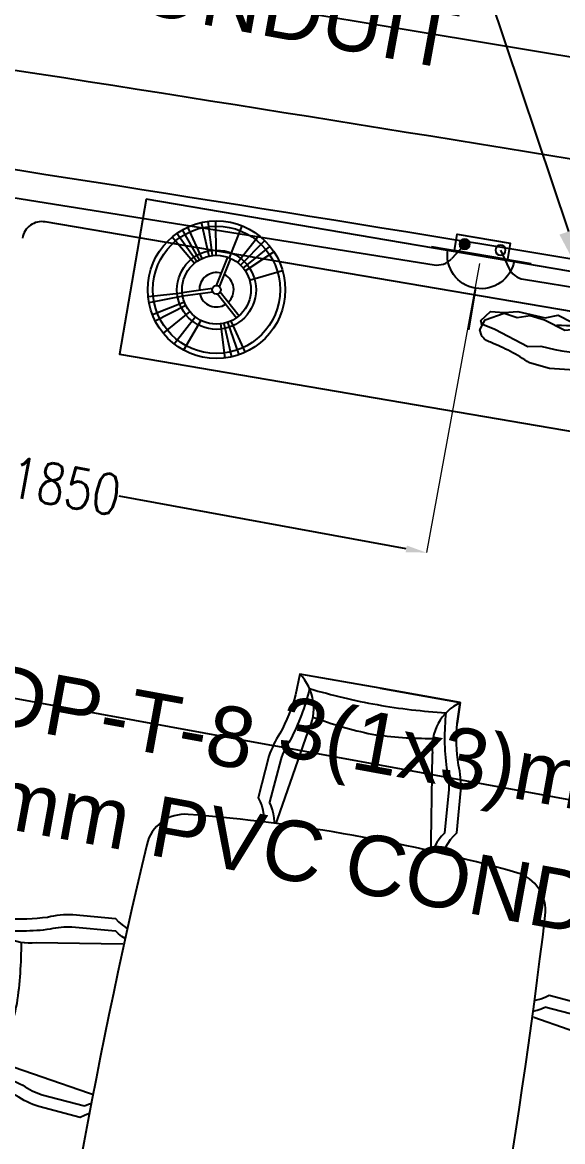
# Model space of a CAD drawing. Extents: x -678889171 to 586587, y -792238163 to 335485.
# Drawn here: x 41925 to 43298, y 34092 to 36937 of the extents above; entities that cross this region are included whole.
import ezdxf
from ezdxf import colors
from ezdxf.entities.mleader import LeaderData, LeaderLine
from ezdxf.math import Vec2, Vec3

# ---------------------------------------------------------------- set-up
doc = ezdxf.new("R2010")
doc.units = 0
doc.header["$MEASUREMENT"] = 0
doc.set_wipeout_variables(frame=1)
doc.layers.get('0').update_dxf_attribs({"color": 8})
doc.layers.get('Defpoints').update_dxf_attribs({"color": 252})
for name, color, linetype in [('1', 8, 'Continuous'), ('9TH-FURN$0$XR-A-TYP-8-9-10$0$I-EQPM', 252, 'Continuous'), ('9TH-FURN$0$XR-A-TYP-8-9-10$0$I-FURN', 252, 'Continuous'), ('9TH-FURN$0$XR-A-TYP-8-9-10$0$I-FURN-CHAR', 252, 'Continuous'), ('9TH-FURN$0$XR-A-TYP-8-9-10$0$I-WIPEOUT', 252, 'Continuous'), ('E-POW-BLOCK', 4, 'Continuous'), ('E-TEXT', 3, 'Continuous'), ('loop line emped', 1, 'Continuous'), ('XR-A-9TH-FLOOR$0$A-WALL', 252, 'Continuous'), ('XR-Typ33 8th to11Th$0$XR-A-TYP-8-9-10$0$A-WALL', 252, 'Continuous')]:
    doc.layers.add(name, color=color, linetype=linetype)
doc.styles.get("Standard").update_dxf_attribs({"font": 'arial.ttf'})
doc.styles.add('Work$0$E-M.MODUL', font='romans.shx', dxfattribs={"width": 0.8})
doc.dimstyles.new('Work$0$S-DIM', dxfattribs={"dimscale": 500, "dimtxt": 0.2065, "dimasz": 0.104, "dimexe": 0, "dimexo": 0, "dimgap": 0, "dimtad": 0, "dimdec": 0, "dimzin": 0, "dimdsep": 46, "dimtxsty": 'Work$0$E-M.MODUL', "dimcen": 0.25, "dimclrd": 5, "dimclre": 5, "dimclrt": 1, "dimadec": 0, "dimazin": 0, "dimtfac": 1, "dimtdec": 0, "dimtofl": 0, "dimtmove": 0, "dimatfit": 3, "dimfxl": 1, "dimtolj": 1, "dimtzin": 0, "dimlwe": 13, "dimarcsym": 0})

# ---------------------------------------------------------------- blocks, each defined once
blk = doc.blocks.new('SO1')
at = {"layer": 'E-POW-BLOCK'}
h = blk.add_hatch(color=3, dxfattribs=at)
h.dxf.hatch_style = 1
edge = h.paths.add_edge_path()
edge.add_arc((-0.1064295025979398, -0.04814632734824666), 0.03025259035537483, 0, 360)
at = {"layer": 'E-POW-BLOCK', "color": 3}
for p, q in [((1.42e-14, 0.2000001000000597), (0, 0.4500002250000599)), ((-0.3000001499999971, 7.11e-14), (0.3000001499999971, 1.42e-14))]:
    blk.add_line(p, q, dxfattribs=at)
blk.add_lwpolyline([(0.1593095883453804, 4.265338082731773e-14), (-0.1593095883453804, 4.265338082731773e-14), (-0.1593095883453804, -0.09876317676643645), (0.1593095883453804, -0.09876317676643645)], close=True, dxfattribs=at)
for centre in [(-0.1064295025979398, -0.04814632734824666), (0.1096454942411166, -0.04814632734824666)]:
    blk.add_circle(centre, 0.03025259035537483, dxfattribs=at)
blk.add_arc((0, 1.42e-14), 0.2000001000000001, 0, 179.9999999999979, dxfattribs=at)
blk = doc.blocks.new('*D3204')
at = {"layer": '1', "color": 5, "lineweight": 13, "transparency": 16777216}
for p, q in [((41250.94765981142, 36661.80627495858), (41115.80741186038, 35926.67294648342)), ((43087.15866298072, 36324.25388732104), (42952.01841502968, 35589.12055884587))]:
    blk.add_line(p, q, dxfattribs=at)
at = {"layer": '1', "color": 5, "lineweight": -2, "transparency": 16777216}
for p, q in [((41166.95043300208, 35917.27127703063), (41896.5807880844, 35783.14264582987)), ((42900.87539388798, 35598.52222829867), (42171.24503880565, 35732.65085949942))]:
    blk.add_line(p, q, dxfattribs=at)
at = {"layer": '1', "color": 5, "transparency": 16777216}
for points in [[(41168.51737791087, 35925.79511388758), (41165.38348809328, 35908.74744017368), (41115.80741186038, 35926.67294648342)], [(42902.44233879678, 35607.04606515561), (42899.30844897918, 35589.99839144172), (42952.01841502968, 35589.12055884587)]]:
    blk.add_solid(points, dxfattribs=at)
at = {"layer": 'Defpoints', "color": 0, "transparency": 16777216}
for p in [(41250.94765981142, 36661.80627495858, -2.809919487335904e-08), (43087.15866298072, 36324.25388732104, 1.108680905305429e-06), (42952.01841502968, 35589.12055884587)]:
    blk.add_point(p, dxfattribs=at)
at = {"layer": '1', "color": 1, "transparency": 16777216, "insert": (42033.91291344503, 35757.89675266465), "char_height": 103.25, "attachment_point": 5, "rotation": 349.58356119081697, "style": 'Work$0$E-M.MODUL'}
blk.add_mtext('\\A1;1850', dxfattribs=at)
blk = doc.blocks.new('9TH-FURN$0$XR-A-TYP-8-9-10$0$A$C3BC9006F')
at = {"layer": '9TH-FURN$0$XR-A-TYP-8-9-10$0$I-EQPM', "ltscale": 0.5}
for points in [[(265.3388938331336, 82.15260165809013), (220.6461622324714, 97.09784417379706), (128.3828460123332, 106.6903343078593), (93.16634136784705, 102.9001979335007, -0.05310970111942454), (22.19112788685015, 79.61778344966297, 0.1890075166266568), (4.853666406677803, 70.41311097146536), (0.5193529123498593, 61.74977540825785), (7.020823153870879, 43.34043045174622), (36.81964343300206, 27.09721112450643), (59.5749967811571, 30.34588092229387), (80.70498256883002, 23.30707475026429), (106.1692818509473, 26.55574454799353), (143.054729593714, 38.29776363460405), (159.8070338517718, 33.59455072002311), (174.735183095996, 35.18368251174979), (197.3282694414083, 28.36893147481896), (234.0329824535584, 32.51174722852011), (260.5808601091558, 29.26294776920986), (267.6243270401901, 22.22414159718028), (305.5499851211498, 21.68254535908636), (336.432176271308, 15.72667234014079), (346.1858341516054, 39.21849020548689), (342.9338540154567, 52.00376601495373), (342.9338540154567, 52.00376601495373)], [(0.5193529123498593, 50.69430442266457), (25.44186300763977, 56.65017744161014), (85.58108525010175, 76.14258521272859), (107.2665553936095, 71.8223924770864, -0.1508423079739049), (295.2557830695005, 33.90948885733087, -0.01357776136513155), (328.6711654843821, 31.55561332318757, -0.09500366712900013), (346.1858341516054, 28.16301921989361, 1.953292456731474)]]:
    blk.add_lwpolyline(points, format="xyb", dxfattribs=at)
blk.add_lwpolyline([(2.583823578286683, 51.18766263937869), (-2.599789877422154e-05, 46.02311790759268), (13.2162271180714, 28.45723163413641), (36.30026452275342, 25.69339428633975), (59.05561787090846, 20.16571959068824), (106.4679785083572, 22.92955693848489), (127.4739847950696, 15.30474396534555), (152.4029274697823, 22.57110613399709), (159.2876549415232, 17.86789321941615), (186.161104115512, 19.97606014188204), (196.8088905312179, 12.642273974212), (223.5545181276102, 18.41895474972262), (260.0614811989653, 22.92955693848489), (267.1049481299415, 14.63804489503673), (307.4365991547529, 15.55936454237963), (335.9127973610593, 1.483953383285552e-05), (344.5639941348054, 12.19066284249129), (345.1269869828539, 25.61277139066078)], dxfattribs=at)
for centre, radius, start, end in [((359.1576619633415, 208.6881187973922), 157.522056713232, 233.445203255973, 264.0884022764716), ((178.9237203436496, 302.6481101266836), 275.1043700773726, 259.2426343931364, 273.1825552457807), ((344.0366667642666, 554.4463156928105), 547.0396799580047, 258.0587621180514, 267.5175795156633)]:
    blk.add_arc(centre, radius, start, end, dxfattribs=at)
blk = doc.blocks.new('9TH-FURN$0$XR-A-TYP-8-9-10$0$T-lamp')
for p, q in [((-0.001382774731780501, 0.08748907319889554), (-0.002765549463504158, 0.1749781463978053)), ((0.01686304560624308, 0.08585969769363544), (0.033726091212543, 0.1717193953872709)), ((-0.03685997040935263, 0.07935737254082653), (-0.06875697268154113, 0.1609269358694121)), ((-0.02109759772733355, 0.08491843948930011), (-0.04219519545463868, 0.1698368789786002)), ((0.02520280534272956, 0.08379181701108962), (0.05040561068545912, 0.1675836340221508)), ((0.04014586550880495, 0.07774676506267042), (0.08029173101758147, 0.1554935301253551)), ((0.04667724612633606, 0.07401003100407877), (0.0933544922526437, 0.1480200620081433)), ((-0.07483080043735413, 0.04534976627354581), (-0.1496616008747367, 0.09069953254709162)), ((-0.0826328985263558, 0.02877592876514257), (-0.1652657970526832, 0.05755185753032777)), ((-0.07889810106058803, 0.0378330496285173), (-0.1577962021211761, 0.0756660992570346)), ((0.001223331024419849, 0.01086887148599658), (0.03990641712334764, 0.07786994200291986)), ((0.008801053305120377, 0.00649387148737901), (0.04748413940407659, 0.07349494200430229)), ((-0.08505681644069796, 0.02053260753378083), (-0.1701136328813675, 0.04106521506756167)), ((-0.01002438432954023, 0.004374999998617568), (-0.08739055652742422, 0.004374999998617568)), ((0.08745049231913526, 0.002943023666333033), (0.174900984638299, 0.005886047332637645)), ((-0.01002438432954023, -0.004374999998617568), (-0.08739055652742422, -0.004374999998617568)), ((0.001223331024419849, -0.01086887148599658), (0.03990641712334764, -0.07786994200291986)), ((0.008801053305120377, -0.00649387148737901), (0.04748413940407659, -0.07349494200430229)), ((0.08505681644069796, -0.02053260753380926), (0.1701136328813675, -0.04106521506761851)), ((0.08653558545827877, -0.01295540213779134), (0.173071170916586, -0.02591080427555426)), ((0.08737997856039215, -0.004581412658481554), (0.1747599571207843, -0.009162825316920475)), ((0.06928195055166952, -0.05344400174874409), (0.138563901103339, -0.1068880034974455)), ((0.07483080043735413, -0.04534976627354581), (0.1496616008747367, -0.0906995325470632)), ((0.07889810106055961, -0.03783304962855993), (0.1577962021211761, -0.07566609925709145)), ((-0.03249049224331202, -0.08124418692403879), (-0.0649809844865672, -0.162488373848106)), ((0.02109759772730513, -0.08491843948930011), (0.04219519545461026, -0.1698368789786144)), ((0.04354374302988617, -0.07589593163082498), (0.0870874860597155, -0.15179186326165)), ((-0.007159133188082478, -0.08720663281630436), (-0.01431826637616496, -0.1744132656325945)), ((0.001382774731723657, -0.08748907319889554), (0.002765549463504158, -0.1749781463978053)), ((0.01117099337798777, -0.08678397837222462), (0.02234198675597554, -0.1735679567444492))]:
    blk.add_line(p, q)
for radius in [0.1749999999447027, 0.16187499994885, 0.1006249999682041, 0.08749999997235136, 0.01093749999654392]:
    blk.add_circle((0, 0), radius)
for start, end in [(65.73917047762941, 174.2608295223939), (305.7391704778918, 54.26082952210819), (185.7391704776061, 294.2608295223706)]:
    blk.add_arc((0, 0), 0.04374999998617568, start, end)
blk = doc.blocks.new('9TH-FURN$0$XR-A-TYP-8-9-10$0$A$C34E7157F')
blk.add_wipeout([(-205.79693687177982, 13.50405373497233), (-224.55581129353357, 21.550164534654982), (-231.687412327373, 39.394529179237), (-231.19179121615176, 48.9758313614156), (-230.2808380475428, 65.27204484918047), (-232.31429900197602, 99.03655853512373), (-235.20910897995591, 110.2589613737481), (-252.4620159829868, 144.67392966808347), (-256.6554553239548, 150.11074604225922), (-253.1225102264984, 193.36303547343465), (-249.03050638284472, 243.4596346891825), (-247.8006159807446, 258.5166407204342), (-240.54653864932123, 292.88172329505096), (-230.370184306377, 320.8762362791326), (-224.44956378395213, 340.45523851121106), (-216.67927809445885, 372.0394217457954), (-213.304572969399, 389.4462669138044), (-208.4183273230528, 424.35451662626144), (-208.05766877775216, 439.3579121918506), (-207.12380355789603, 478.2067055480129), (1.1112847039956004e-12, 478.2067055480129), (207.12380355791063, 478.2067055480129), (208.31400807380365, 428.6941974188587), (215.2614814396309, 378.96071459148357), (227.43799568748227, 330.2158257827871), (241.28138066312607, 290.3102476186723), (243.29931091868085, 282.5772316762685), (247.80061598075923, 258.5166407204342), (249.89890226825534, 232.82824667158798), (253.9909061119091, 182.73164745584103), (256.6554553239548, 150.11074604225922), (246.59201730705334, 135.77186785087707), (235.20910897851158, 110.25896137292699), (230.63188546124317, 88.50693015979033), (230.28083804475622, 65.2720448485399), (231.6652216716881, 38.322819877164875), (224.55581129354817, 21.550164534656346), (205.7969368843557, 13.50405373601592), (195.21696568748973, 12.14600473689228), (145.25021983291927, 6.712441152251188), (95.13553412717563, 2.87609117623623), (44.923951240994434, 0.6408621973867525), (-5.33338746344809, 0.009030834948305255), (-55.58529402088875, 0.9812406203204205), (-105.78058599877492, 3.5565013409670883), (-155.86813862747462, 7.732190049480096)]).dxf.layer = '9TH-FURN$0$XR-A-TYP-8-9-10$0$I-WIPEOUT'
for p, q in [((-204.4402448457258, 65.75077354536734), (-160.810069896339, 338.0922883567159)), ((204.4402448457258, 65.75077354536734), (160.810069896339, 338.0922883567159))]:
    blk.add_line(p, q)
for points in [[(-205.7969368717895, 13.50405373497233, 0.03277392954578988), (0, 0, 0.03277392954420455), (205.7969368843478, 13.50405373601552, 0.4289228992613923), (231.6551097877236, 40.68743782460706), (230.2808380448405, 65.272044847075, -0.1946997676659734), (256.6554553239548, 150.1107460422591), (247.8006159807555, 258.5166407204342, 0.07042959467157074), (230.37018430639, 320.8762362791326, -0.05247434942192868), (208.4183273230592, 424.3545166262611), (207.1238035579008, 478.2067055480129), (0, 478.2067055480129), (-207.1238035579008, 478.2067055480129), (-208.4183273230592, 424.3545166262611, -0.05247434942192868), (-230.37018430639, 320.8762362791326, 0.07042959467157074), (-247.8006159807555, 258.5166407204342), (-256.6554553239548, 150.1107460422591, -0.1946997676682859), (-230.2808380475471, 65.27204484918047), (-231.6551097877236, 40.68743782460706, 0.4289228992613923), (-205.7969368843478, 13.50405373601552)], [(-175.974576163193, 446.1108341003419, -0.05986536629552523), (-201.9161485730583, 308.4013043813898, 0.06899708767580696), (-216.8488621047727, 255.5592010332775), (-225.8565488925669, 144.4189896864514)], [(175.974576163193, 446.1108341003419, 0.05986536629552523), (201.9161485730583, 308.4013043813898, -0.06899708767580696), (216.8488621047727, 255.5592010332775), (225.8565488925669, 144.4189896864514)]]:
    blk.add_lwpolyline(points, format="xyb")
for points in [[(0, 478.2067055480129), (-207.1238035579008, 478.2067055480129), (-208.4183273230592, 424.3545166262611)], [(0, 478.2067055480129), (207.1238035579008, 478.2067055480129), (208.4183273230592, 424.3545166262611)], [(-216.8488621047727, 255.5592010332775), (-225.8565488925669, 144.4189896864514)], [(-216.8488621047727, 255.5592010332775), (-225.8565488925669, 144.4189896864514)], [(216.8488621047727, 255.5592010332775), (225.8565488925669, 144.4189896864514)], [(216.8488621047727, 255.5592010332775), (225.8565488925669, 144.4189896864514)]]:
    blk.add_lwpolyline(points)
for centre, radius, start, end in [((-280.6214150413143, 376.2011089450907), 125.7260539112138, 342.3555086732503, 54.22629644407665), ((280.6214150413143, 376.2011089450907), 125.7260539112138, 125.7737035567673, 197.644491326725), ((0, 1956.483570358241), 1520.589640201126, 263.3543916667844, 270), ((0, 1956.483570358241), 1520.589640201126, 270, 276.6456083332186), ((28.88103989844967, 1366.37172453383), 1007.080738347423, 259.4855044904816, 268.3566475503503), ((-28.88103989844967, 1366.37172453383), 1007.080738347423, 271.6433524496497, 280.5144955095279), ((-312.3775739138073, 78.61561971974152), 108.7012937811773, 353.2030885428325, 37.25472170167297), ((312.3775739138073, 78.61561971974152), 108.7012937811773, 142.7452782975942, 186.7969114571157), ((-218.3225418786024, 117.4378174852013), 53.5188628613991, 257.0887929861166, 285.0339134322036), ((218.3225418786024, 117.4378174852013), 53.5188628613991, 254.9660865677897, 282.9112070138834)]:
    blk.add_arc(centre, radius, start, end)
blk = doc.blocks.new('9TH-FURN$0$XR-A-TYP-8-9-10$0$A$C2F8B7E1C')
at = {"layer": '9TH-FURN$0$XR-A-TYP-8-9-10$0$I-FURN-CHAR', "xscale": -1}
blk.add_blockref('9TH-FURN$0$XR-A-TYP-8-9-10$0$A$C34E7157F', (922.3350257286784, 409.7226460578395), dxfattribs=at)
at = {"layer": '9TH-FURN$0$XR-A-TYP-8-9-10$0$I-FURN-CHAR'}
for p, rotation in [((1394.613588100723, -6.603841029573232e-09), 270), ((922.3350257286784, -409.7226460577212), 180)]:
    blk.add_blockref('9TH-FURN$0$XR-A-TYP-8-9-10$0$A$C34E7157F', p, dxfattribs=dict(at, rotation=rotation))
blk.add_wipeout([(-485.3345739368769, 433.29924270209904), (-483.30191797412095, 441.94254413847375), (-480.5105841976975, 450.3714708632451), (-476.9825790224939, 458.51957060899576), (-472.74571665914567, 466.32260510187143), (-467.8333998313885, 473.71905650553117), (-462.2843564344973, 480.6506124176176), (-456.1423342109495, 487.06262559511606), (-449.45575585044304, 492.9045447841986), (-442.2773372334015, 498.130313257971), (-434.6636718276698, 502.6987319201048), (-426.67478451495487, 506.5737841117152), (-418.37365836456064, 509.72491956075737), (-409.8257380852652, 512.1272952353274), (-401.09841407003313, 513.7619712020323), (-392.2604911012789, 514.6160599452905), (-118.53932416163747, 530.8591056731202), (155.54295667060592, 538.984196387215), (429.7456440486054, 538.984196387215), (1103.8279248809524, 530.859105673122), (1377.5490918205974, 514.6160599452924), (1386.3870147892496, 513.7619712021406), (1395.1143388043918, 512.1272952355521), (1403.6622590836082, 509.7249195611039), (1411.9633852339348, 506.57378411219133), (1419.952272546594, 502.69873192071555), (1427.5659379522813, 498.13031325872134), (1434.7443565692913, 492.90454478509173), (1441.4309349297791, 487.06262559615334), (1447.5729571533213, 480.65061241880085), (1453.1220005502196, 473.7190565068604), (1458.0343173779972, 466.3226051033457), (1462.2711797413785, 458.51957061061194), (1465.7991849166274, 450.371470865), (1468.5905186931084, 441.94254414036277), (1470.6231746559333, 433.2992427041172), (1471.881127680906, 424.50970891852876), (1483.4121405728572, 283.2570517590066), (1490.3356477834443, 141.70373155476364), (1492.644300359673, 1.1305019143037498e-09), (1490.3356477835143, -141.70373155249945), (1483.4121405729975, -283.25705175674466), (1471.8811276811148, -424.50970891627503), (1470.623174662338, -433.2992426966414), (1468.590518706147, -441.9425441282365), (1465.7991849366865, -450.3714708488294), (1462.2711797687896, -458.51957059103574), (1458.0343174130332, -466.3226050810292), (1453.1220005930938, -473.71905648249117), (1447.5729572041846, -480.6506123930824), (1441.4309349887196, -487.0626255697996), (1434.7443566363338, -492.904544758821), (1427.5659380273862, -498.13031323325276), (1419.9522726296582, -502.6987318967608), (1411.9633853247933, -506.57378409045054), (1403.662259182034, -509.7249195422594), (1395.1143389100966, -512.1272952202639), (1386.3870149018903, -513.7619711910406), (1377.5490919397744, -514.6160599389791), (1103.8279249763941, -530.8591056694604), (429.74564412024756, -538.9841963854979), (155.5429567184097, -538.9841963867382), (-118.5393241377065, -530.8591056731766), (-392.26049110122466, -514.6160599451723), (-401.0984140698791, -513.7619712020216), (-409.82573808502315, -512.1272952354338), (-418.3736583642412, -509.724919560987), (-426.6747845145689, -506.5737841120754), (-434.6636718272294, -502.69873192060027), (-442.2773372329189, -498.1303132586063), (-449.4557558499309, -492.90454478497645), (-456.1423342104203, -487.06262559603874), (-462.284356433964, -480.65061241868625), (-467.83339983086427, -473.7190565067456), (-472.7457166586435, -466.32260510323044), (-476.9825790220263, -458.51957061049666), (-480.5105841972767, -450.3714708648836), (-483.3019179737593, -441.94254414024635), (-485.3345739365861, -433.29924270399897), (-486.5925269615603, -424.5097089184103), (-498.12353985351086, -283.25705175888834), (-505.0470470640974, -141.70373155464586), (-507.3556996403267, -1.0145413398277014e-09), (-505.04704706416777, 141.7037315526145), (-498.12353985365115, 283.257051756862), (-486.592526961769, 424.50970891639145)]).dxf.layer = '9TH-FURN$0$XR-A-TYP-8-9-10$0$I-WIPEOUT'
blk.add_lwpolyline([(-486.5925269617692, 424.5097089163912, 0.04891094889587716), (-486.5925269615603, -424.5097089184106, 0.3710243504159456), (-392.2604911012247, -514.6160599451723, 0.02868550413582733), (1377.549091939774, -514.6160599389792, 0.3710243504159454), (1471.881127681115, -424.5097089162754, 0.04891094889587738), (1471.881127680906, 424.5097089185289, 0.3710243504159456), (1377.549091820597, 514.6160599452924, 0.02868550413526322), (-392.2604911012791, 514.6160599452905, 0.3710243504159456)], format="xyb", close=True)
blk = doc.blocks.new('XR-Typ33 8th to11Th')
at = {"layer": 'XR-Typ33 8th to11Th$0$XR-A-TYP-8-9-10$0$A-WALL'}
for radius, end in [(148560.3915085684, 81.4688822533708), (148310.3915085684, 81.44249043916183)]:
    blk.add_arc((21982.49311755844, -123519.5622632492, -2.809919487335904e-08), radius, 79.9142494238644, end, dxfattribs=at)

msp = doc.modelspace()

# ---------------------------------------------------------------- linework, layer by layer
at = {"layer": '9TH-FURN$0$XR-A-TYP-8-9-10$0$I-FURN', "elevation": 3.606036432077129e-09}
msp.add_lwpolyline([(42239.24863588655, 36487.42699175002), (42172.09403191205, 36093.10445984878), (43749.38415951699, 35824.48604395048), (43816.53876349162, 36218.80857585171)], close=True, dxfattribs=at)

# ---------------------------------------------------------------- block references
at = {"xscale": -1.500000000000001, "yscale": 1.5, "zscale": 1.5, "rotation": 170.335041047482}
msp.add_blockref('9TH-FURN$0$XR-A-TYP-8-9-10$0$A$C3BC9006F', (43102.32223796032, 36246.95552838013, 2.528177501556572e-09), dxfattribs=at)
at = {"layer": '9TH-FURN$0$XR-A-TYP-8-9-10$0$I-EQPM', "extrusion": (0, 0, -1), "xscale": -999.999999999999, "yscale": 999.9999999999994, "zscale": -999.999999999999, "rotation": 231.8572680821126}
msp.add_blockref('9TH-FURN$0$XR-A-TYP-8-9-10$0$T-lamp', (-42418.2986089297, 36257.23943645785), dxfattribs=at)
at = {"layer": '9TH-FURN$0$XR-A-TYP-8-9-10$0$I-FURN', "rotation": 79.94418722911921}
msp.add_blockref('9TH-FURN$0$XR-A-TYP-8-9-10$0$A$C2F8B7E1C', (42507.03934483713, 33400.31237695947, 3.606036432077129e-09), dxfattribs=at)

# ---------------------------------------------------------------- next in the draw order: block references
at = {"layer": 'XR-A-9TH-FLOOR$0$A-WALL'}
msp.add_blockref('XR-Typ33 8th to11Th', (-2800.434649049275, 13522.11598560929), dxfattribs=at)

# ---------------------------------------------------------------- next in the draw order: linework, layer by layer
at = {"color": 240, "true_color": 0xed1f24}
msp.add_line((44081.39657533707, 36072.0632152095, -2.795640430780608e-08), (41982.41866022104, 36429.64855177321, -8.626644254257495e-08), dxfattribs=at)
msp.add_arc((41974.02156116147, 36380.35870771398, -1.995282501737929e-05), 50, 80.33181700199957, 170.3318170022833, dxfattribs=at)
at = {"layer": '1', "color": 4}
for p, q in [((41437.7125116821, 36565.6582979018, -1.969811794195553e-06), (42971.50337092247, 36320.66120527298, -1.717496378715946e-06)), ((43050.77758296908, 36372.69165114589, 8.785644483488798e-06), (43015.68964766635, 36335.65013769846, 1.018613519134176e-05))]:
    msp.add_line(p, q, dxfattribs=at)
msp.add_lwpolyline([(36555.27756352024, 37651.40498508116), (36715.64837208428, 37893.50394376072, -0.293385355994958), (36765.08941394504, 37915.28627966174), (39354.12592532425, 37508.70167530874), (43426.45583220603, 36831.0862093379), (45492.99852060524, 36477.69107179529), (46857.29569911436, 36231.37441504694), (49807.84645459036, 35699.87983154523), (52602.6112027218, 35186.7511632471, -0.2285115655352399), (52637.68451622248, 35161.1308680091), (52792.52376805773, 34871.25472392741)], format="xyb", dxfattribs=at)
at = {"layer": '1', "color": 4, "extrusion": (-1.926460062935364e-09, 3.963353754396976e-08, 0.9999999999999992)}
msp.add_arc((42979.39004431359, 36370.03529141964, 0.001355015908033902), 50, 260.9246370049619, 316.5514387950194, dxfattribs=at)
at = {"layer": 'loop line emped', "color": 3}
for p, q in [((43140.41362361953, 36357.95457646822, 8.785644483486413e-06), (43161.50470726032, 36312.258187245, 1.016711126729589e-05)), ((43198.90736920564, 36283.85482027884, 1.058554792851205e-05), (44093.06594384517, 36139.0126416106, -2.802779959336366e-08))]:
    msp.add_line(p, q, dxfattribs=at)
at = {"layer": 'loop line emped', "color": 3, "extrusion": (1.812188435677126e-08, 3.859554315965581e-08, 0.9999999999999992)}
msp.add_arc((43206.902509233, 36333.21145849438, 0.002193826236326885), 50, 204.7755979170522, 260.7987455354933, dxfattribs=at)

# ---------------------------------------------------------------- next in the draw order: block references
at = {"layer": 'E-POW-BLOCK', "extrusion": (-1.883653065726915e-08, -1.117827440414295e-07, 0.9999999999999936), "xscale": -427.5336916951274, "yscale": 427.5336916951265, "zscale": 427.5336916951261, "rotation": 170.4349281992691}
msp.add_blockref('SO1', (43090.76776506157, 36345.4460347866, -0.004873365578324717), dxfattribs=at)
at = {"layer": 'E-POW-BLOCK', "extrusion": (-1.883653065726976e-08, -1.117827440414294e-07, 0.9999999999999936), "xscale": -427.5336916951273, "yscale": 427.5336916951265, "zscale": 427.5336916951261, "rotation": 170.4349281992687}
msp.add_blockref('SO1', (43090.76776518078, 36345.4460347866, -0.004868022009596377), dxfattribs=at)

# ---------------------------------------------------------------- next in the draw order: dimensions: what is measured, and where the dimension line sits
at = {"layer": '1', "color": 2}
dim = msp.add_aligned_dim(p1=(41250.94765981141, 36661.80627495858, -2.809919487335904e-08), p2=(43087.15866298071, 36324.25388732103, 1.108680905305429e-06), distance=-747.4516019457278, text='1850', dimstyle='Work$0$S-DIM', dxfattribs=at)
dim.commit()
dim.dimension.update_dxf_attribs({"geometry": '*D3204', "text_midpoint": (42033.91291344503, 35757.89675266465)})

# ---------------------------------------------------------------- next in the draw order: leaders
at = {"layer": 'E-TEXT', "color": 30}
ml = msp.add_multileader_mtext('Standard', dxfattribs=at)
ml.set_content('\\C30;CT{\\fArial|b0|i0|c178|p34;2}/DP-T-8 {\\A1;3(1x3)mm\\H0.7x;\\S2^ ;\\H1.42857x; \\P∅ 25 mm PVC CONDUIT}', color=3)
ml.set_leader_properties(color=30)
ml.build(insert=Vec2(0, 0))
ml.multileader.update_dxf_attribs({"text_right_attachment_type": 6, "dogleg_length": 0.2763936738358556, "arrow_head_size": 153.5520410199195, "scale": 2})
ctx = ml.context
ctx.base_point, ctx.scale, ctx.char_height, ctx.arrow_head_size, ctx.landing_gap_size, ctx.plane_origin, ctx.plane_x_axis, ctx.plane_y_axis = Vec3(41557.16301545879, 38165.1985151265, 0.0004126939868474961), 2, 153.5520410199195, 153.5520410199195, 3.071040820398391, Vec3(41910.26785120514, 47799.41846933818, 0.0004541132716505692), Vec3(0.9856555294567461, -0.1687695981252006, 3.477911888746864e-09), Vec3(0.1687695981252006, 0.9856555294567461, 4.799668914001103e-09)
ctx.right_attachment = 6
notes = []
notes.append((ctx, [(1, (1, 1, 0), (43918.07291270065, 37655.03415626123, 0.0004205856208337334), (-0.9856555294567461, 0.1687695981252006, -3.477911888746864e-09), 0.5527873476717114, [(1, [(44446.77561092275, 38116.9961749295, 0.0004247405986161185)], 0, [])])]))
ctx.mtext.insert, ctx.mtext.text_direction, ctx.mtext.rotation, ctx.mtext.width, ctx.mtext.defined_height, ctx.mtext.flow_direction, ctx.mtext.extrusion = Vec3(41573.66894166864, 38243.4004944152, 0.0004130879975911918), Vec3(0.9856555294567461, -0.1687695981252006, 3.477911888746863e-09), 6.113604080006546, 2795.482847265886, 658.284121162635, 5, Vec3(-4.238061277856671e-09, -4.143854412868104e-09, 1)
ml = msp.add_multileader_mtext('Standard', dxfattribs=at)
ml.set_content('\\C30;CT2/DP-T-8 {\\A1;3(1x3)mm\\H0.7x;\\S2^ ;\\H1.42857x; \\P∅ 25 mm PVC CONDUIT}', color=3)
ml.set_leader_properties(color=30)
ml.build(insert=Vec2(0, 0))
ml.multileader.update_dxf_attribs({"text_right_attachment_type": 6, "dogleg_length": 0.2763936738358556, "arrow_head_size": 153.5520410199195, "scale": 2})
ctx = ml.context
ctx.base_point, ctx.scale, ctx.char_height, ctx.arrow_head_size, ctx.landing_gap_size, ctx.plane_origin, ctx.plane_x_axis, ctx.plane_y_axis = Vec3(40711.59747744192, 37678.13510923016, -5.764702642272071e-06), 2, 153.5520410199195, 153.5520410199195, 3.071040820398391, Vec3(39813.13260387102, 46942.326234023, 2.834546148002503e-05), Vec3(0.9837534464715342, -0.1795248076322006, 3.477911888746864e-09), Vec3(0.1795248076322006, 0.9837534464715342, 4.7996689140011e-09)
ctx.right_attachment = 6
notes.append((ctx, [(1, (1, 1, 0), (43066.79456799477, 37142.21545051038, 2.126931343965301e-06), (-0.9837534464715341, 0.1795248076322005, -3.477911888746862e-09), 0.5527873476717117, [(1, [(43363.1684039027, 36259.9306621537, -2.18682083909624e-07)], 0, [])])]))
ctx.mtext.insert, ctx.mtext.text_direction, ctx.mtext.rotation, ctx.mtext.width, ctx.mtext.defined_height, ctx.mtext.flow_direction, ctx.mtext.extrusion = Vec3(40728.95653689151, 37756.15214723943, -5.370691898576403e-06), Vec3(0.9837534464715342, -0.1795248076322006, 3.477911888746863e-09), 6.102681917348368, 2517.586958115766, 582.9320752441895, 5, Vec3(-4.283067445563336e-09, -4.097319373281774e-09, 1)
ml = msp.add_multileader_mtext('Standard', dxfattribs=at)
ml.set_content('\\C30;CT18/DP-T-8 {\\A1;3(1x3)mm\\H0.7x;\\S2^ ;\\H1.42857x; \\P∅ 25 mm PVC CONDUIT}', color=3)
ml.set_leader_properties(color=30)
ml.build(insert=Vec2(0, 0))
ml.multileader.update_dxf_attribs({"text_right_attachment_type": 6, "dogleg_length": 0.2763936738358558, "arrow_head_size": 153.5520410199195, "scale": 2})
ctx = ml.context
ctx.base_point, ctx.scale, ctx.char_height, ctx.arrow_head_size, ctx.landing_gap_size, ctx.plane_origin, ctx.plane_x_axis, ctx.plane_y_axis = Vec3(43575.84253158126, 33990.95929824592, 6.650720488606809e-06), 2, 153.5520410199195, 153.5520410199195, 3.071040820398391, Vec3(50455.83547563598, 38231.38537194864, 1.66782179946545e-05), Vec3(-0.1795248076322007, -0.9837534464715341, 3.477911888746864e-09), Vec3(0.9837534464715341, -0.1795248076322007, 4.799668914001109e-09)
ctx.right_attachment = 6
notes.append((ctx, [(0, (1, 1, 0), (43575.94177062352, 33991.50310470436, 6.648797942918392e-06), (-0.1795248076322007, -0.9837534464715341, 3.477911888746863e-09), 0.5527873476717117, [(1, [(43986.01384632816, 36223.20590992313, -1.229539430108964e-06)], 0, [])])]))
ctx.mtext.insert, ctx.mtext.text_direction, ctx.mtext.rotation, ctx.mtext.width, ctx.mtext.defined_height, ctx.mtext.flow_direction, ctx.mtext.extrusion = Vec3(43653.85956959054, 33973.60023879632, 7.044731232302477e-06), Vec3(-0.1795248076322007, -0.9837534464715341, 3.477911888746863e-09), 4.531885590553472, 3609.096718963402, 342.9920600816532, 5, Vec3(-4.097319373281773e-09, 4.283067445563338e-09, 1)
ml = msp.add_multileader_mtext('Standard', dxfattribs=at)
ml.set_content('\\C30;CT3/DP-T-8 {\\A1;3(1x3)mm\\H0.7x;\\S2^ ;\\H1.42857x; \\P∅ 25 mm PVC CONDUIT}', color=3)
ml.set_leader_properties(color=30)
ml.build(insert=Vec2(0, 0))
ml.multileader.update_dxf_attribs({"text_right_attachment_type": 6, "dogleg_length": 0.2763936738358556, "arrow_head_size": 153.5520410199195, "scale": 2})
ctx = ml.context
ctx.base_point, ctx.scale, ctx.char_height, ctx.arrow_head_size, ctx.landing_gap_size, ctx.plane_origin, ctx.plane_x_axis, ctx.plane_y_axis = Vec3(41391.18072104795, 35418.13967897263, -2.38205714233528e-05), 2, 153.5520410199195, 153.5520410199195, 3.071040820398391, Vec3(42740.66554680312, 46739.22406417123, 2.834546148002503e-05), Vec3(0.9837534464715342, -0.1795248076322006, 3.477911888746864e-09), Vec3(0.1795248076322006, 0.9837534464715342, 4.7996689140011e-09)
ctx.right_attachment = 6
notes.append((ctx, [(1, (1, 1, 0), (43746.37781160081, 34882.22002025285, -1.592893743711543e-05), (-0.9837534464715341, 0.1795248076322005, -3.477911888746862e-09), 0.5527873476717117, [(1, [(46074.59580365723, 36116.79662498686, -8.985681088697449e-07)], 0, [])])]))
ctx.mtext.insert, ctx.mtext.text_direction, ctx.mtext.rotation, ctx.mtext.width, ctx.mtext.defined_height, ctx.mtext.flow_direction, ctx.mtext.extrusion = Vec3(41408.53978049755, 35496.1567169819, -2.342656067965713e-05), Vec3(0.9837534464715342, -0.1795248076322006, 3.477911888746863e-09), 6.102681917348368, 2517.586958115766, 582.9320752441895, 5, Vec3(-4.283067445563336e-09, -4.097319373281774e-09, 1)
for ctx, leaders in notes:
    for number, flags, end, landing, length, lines in leaders:
        leader = LeaderData()
        leader.index, (leader.has_last_leader_line, leader.has_dogleg_vector, leader.attachment_direction) = number, flags
        leader.last_leader_point, leader.dogleg_vector, leader.dogleg_length = Vec3(end), Vec3(landing), length
        for number, points, colour, breaks in lines:
            line = LeaderLine()
            line.index, line.vertices, line.color, line.breaks = number, Vec3.list(points), colors.encode_raw_color(colour), breaks
            leader.lines.append(line)
        ctx.leaders.append(leader)

doc.saveas('drawing.dxf')
